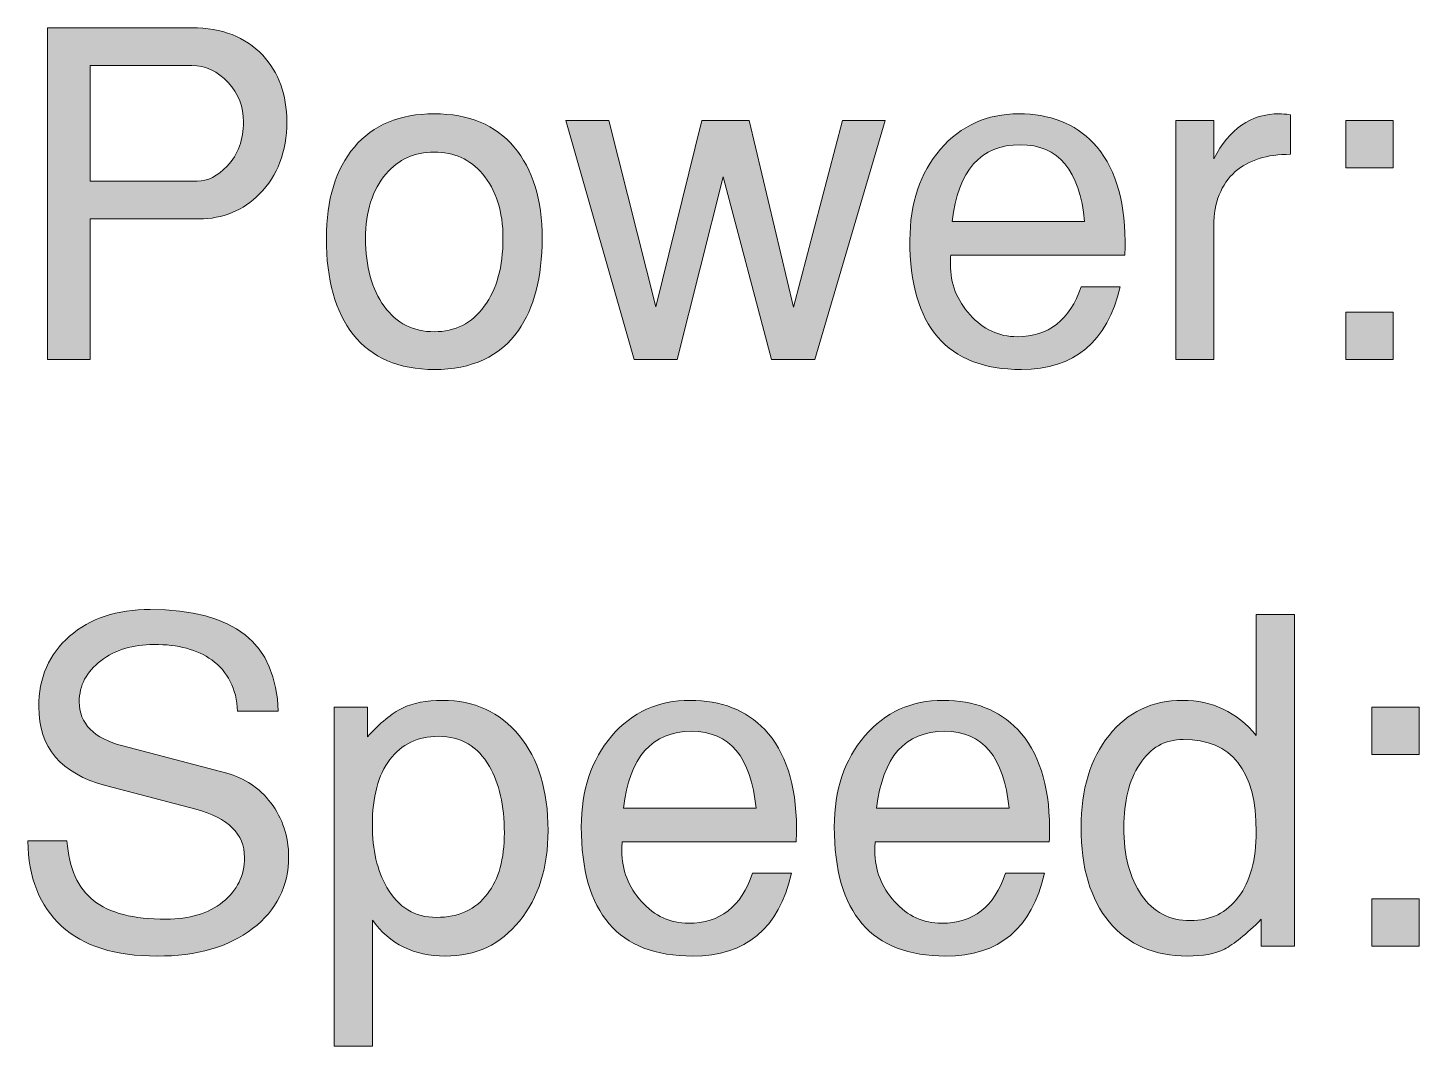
# Model space of a CAD drawing. Header units: inches. Extents: x 0.86 to 4.8, y -4.42 to -0.47.
# Drawn here: x 3.171 to 3.681, y -1.306 to -0.933 of the extents above; entities that cross this region are included whole.
import ezdxf

# ---------------------------------------------------------------- set-up
doc = ezdxf.new("R2010")
doc.units = ezdxf.units.IN
doc.header["$MEASUREMENT"] = 0
doc.layers.add('Layer 1', color=7, linetype='Continuous')

# ---------------------------------------------------------------- blocks, each defined once
blk = doc.blocks.new('block 35')
at = {"layer": 'Layer 1', "true_color": 0xed1f24}
h = blk.add_hatch(color=240, dxfattribs=at)
h.dxf.hatch_style = 2
edge = h.paths.add_edge_path()
edge.add_spline(control_points=[(3.26631, -0.96733), (3.26631, -0.97822), (3.26298, -0.987), (3.25631, -0.99367), (3.25031, -0.99978), (3.24292, -1.00283), (3.23414, -1.00283), (3.23414, -1.00283), (3.19432, -1.00283), (3.19432, -1.00283), (3.19432, -1.00283), (3.19432, -1.05433), (3.19432, -1.05433), (3.19432, -1.05433), (3.17864, -1.05433), (3.17864, -1.05433), (3.17864, -1.05433), (3.17864, -0.93283), (3.17864, -0.93283), (3.17864, -0.93283), (3.23165, -0.93283), (3.23165, -0.93283), (3.24253, -0.93283), (3.25115, -0.93617), (3.25748, -0.94284), (3.26337, -0.94917), (3.26631, -0.95734), (3.26631, -0.96733)], knot_values=[0, 0, 0, 0, 1, 1, 1, 2, 2, 2, 3, 3, 3, 4, 4, 4, 5, 5, 5, 6, 6, 6, 7, 7, 7, 8, 8, 8, 9, 9, 9, 9], degree=3, periodic=1)
edge = h.paths.add_edge_path()
edge.add_spline(control_points=[(3.25048, -0.96733), (3.25048, -0.96178), (3.24859, -0.95695), (3.24481, -0.95283), (3.24103, -0.94872), (3.23659, -0.94667), (3.23148, -0.94667), (3.23148, -0.94667), (3.19432, -0.94667), (3.19432, -0.94667), (3.19432, -0.94667), (3.19432, -0.989), (3.19432, -0.989), (3.19432, -0.989), (3.23348, -0.989), (3.23348, -0.989), (3.23737, -0.989), (3.24103, -0.98717), (3.24448, -0.9835), (3.24848, -0.97917), (3.25048, -0.97378), (3.25048, -0.96733)], knot_values=[0, 0, 0, 0, 1, 1, 1, 2, 2, 2, 3, 3, 3, 4, 4, 4, 5, 5, 5, 6, 6, 6, 7, 7, 7, 7], degree=3, periodic=1)
h = blk.add_hatch(color=240, dxfattribs=at)
h.dxf.hatch_style = 2
edge = h.paths.add_edge_path()
edge.add_spline(control_points=[(3.35981, -1.01), (3.35981, -1.02422), (3.35692, -1.03545), (3.35114, -1.04367), (3.34437, -1.05322), (3.33409, -1.058), (3.32031, -1.058), (3.30731, -1.058), (3.29742, -1.05372), (3.29064, -1.04517), (3.28408, -1.03695), (3.28081, -1.02523), (3.28081, -1.01), (3.28081, -0.99578), (3.28423, -0.98461), (3.29106, -0.9765), (3.29789, -0.96839), (3.30764, -0.96434), (3.32031, -0.96434), (3.33298, -0.96434), (3.34273, -0.96839), (3.34956, -0.9765), (3.3564, -0.98461), (3.35981, -0.99578), (3.35981, -1.01)], knot_values=[0, 0, 0, 0, 1, 1, 1, 2, 2, 2, 3, 3, 3, 4, 4, 4, 5, 5, 5, 6, 6, 6, 7, 7, 7, 8, 8, 8, 8], degree=3, periodic=1)
edge = h.paths.add_edge_path()
edge.add_spline(control_points=[(3.34548, -1.01), (3.34548, -1.00012), (3.34298, -0.99223), (3.33798, -0.98633), (3.33342, -0.981), (3.32753, -0.97833), (3.32031, -0.97833), (3.31309, -0.97833), (3.3072, -0.981), (3.30265, -0.98633), (3.29764, -0.99223), (3.29515, -1.00012), (3.29515, -1.01), (3.29515, -1.02033), (3.29742, -1.02861), (3.30197, -1.03484), (3.30653, -1.04106), (3.31264, -1.04417), (3.32031, -1.04417), (3.32798, -1.04417), (3.33409, -1.04106), (3.33864, -1.03484), (3.3432, -1.02861), (3.34548, -1.02033), (3.34548, -1.01)], knot_values=[0, 0, 0, 0, 1, 1, 1, 2, 2, 2, 3, 3, 3, 4, 4, 4, 5, 5, 5, 6, 6, 6, 7, 7, 7, 8, 8, 8, 8], degree=3, periodic=1)
h = blk.add_hatch(color=240, dxfattribs=at)
h.dxf.hatch_style = 2
h.paths.add_polyline_path([(3.48547, -0.96684), (3.45966, -1.05433), (3.44384, -1.05433), (3.42612, -0.9874), (3.40929, -1.05433), (3.39347, -1.05433), (3.36848, -0.96684), (3.38425, -0.96684), (3.4015, -1.03509), (3.41831, -0.96684), (3.43564, -0.96684), (3.45181, -1.03517), (3.46981, -0.96684)])
h = blk.add_hatch(color=240, dxfattribs=at)
h.dxf.hatch_style = 2
edge = h.paths.add_edge_path()
edge.add_spline(control_points=[(3.57331, -1.011), (3.57331, -1.01312), (3.57326, -1.01483), (3.57314, -1.01617), (3.57314, -1.01617), (3.50947, -1.01617), (3.50947, -1.01617), (3.50937, -1.01695), (3.50931, -1.01806), (3.50931, -1.0195), (3.50931, -1.0265), (3.51172, -1.03267), (3.51654, -1.038), (3.52136, -1.04333), (3.52709, -1.046), (3.53375, -1.046), (3.54527, -1.046), (3.55308, -1.03989), (3.55718, -1.02767), (3.55718, -1.02767), (3.57148, -1.02767), (3.57148, -1.02767), (3.56681, -1.04789), (3.55476, -1.058), (3.53531, -1.058), (3.50808, -1.058), (3.49448, -1.04222), (3.49448, -1.01067), (3.49448, -0.99711), (3.4982, -0.986), (3.50564, -0.97734), (3.51309, -0.96867), (3.52264, -0.96434), (3.53431, -0.96434), (3.54576, -0.96434), (3.55486, -0.9679), (3.56165, -0.975), (3.56931, -0.98311), (3.5732, -0.99511), (3.57331, -1.011)], knot_values=[0, 0, 0, 0, 1, 1, 1, 2, 2, 2, 3, 3, 3, 4, 4, 4, 5, 5, 5, 6, 6, 6, 7, 7, 7, 8, 8, 8, 9, 9, 9, 10, 10, 10, 11, 11, 11, 12, 12, 12, 13, 13, 13, 13], degree=3, periodic=1)
edge = h.paths.add_edge_path()
edge.add_spline(control_points=[(3.55848, -1.00383), (3.55669, -0.98506), (3.54883, -0.97567), (3.5349, -0.97567), (3.5204, -0.97567), (3.51209, -0.98506), (3.50998, -1.00383), (3.50998, -1.00383), (3.55848, -1.00383), (3.55848, -1.00383)], knot_values=[0, 0, 0, 0, 1, 1, 1, 2, 2, 2, 3, 3, 3, 3], degree=3, periodic=1)
h = blk.add_hatch(color=240, dxfattribs=at)
h.dxf.hatch_style = 2
edge = h.paths.add_edge_path()
edge.add_spline(control_points=[(3.63381, -0.97917), (3.62525, -0.97917), (3.61853, -0.98128), (3.61364, -0.9855), (3.60842, -0.99017), (3.60581, -0.99678), (3.60581, -1.00534), (3.60581, -1.00534), (3.60581, -1.05433), (3.60581, -1.05433), (3.60581, -1.05433), (3.59181, -1.05433), (3.59181, -1.05433), (3.59181, -1.05433), (3.59181, -0.96684), (3.59181, -0.96684), (3.59181, -0.96684), (3.60581, -0.96684), (3.60581, -0.96684), (3.60581, -0.96684), (3.60581, -0.98083), (3.60581, -0.98083), (3.61136, -0.96984), (3.61936, -0.96434), (3.62981, -0.96434), (3.6307, -0.96434), (3.63203, -0.96444), (3.63381, -0.96467), (3.63381, -0.96467), (3.63381, -0.97917), (3.63381, -0.97917)], knot_values=[0, 0, 0, 0, 1, 1, 1, 2, 2, 2, 3, 3, 3, 4, 4, 4, 5, 5, 5, 6, 6, 6, 7, 7, 7, 8, 8, 8, 9, 9, 9, 10, 10, 10, 10], degree=3, periodic=1)
h = blk.add_hatch(color=240, dxfattribs=at)
h.dxf.hatch_style = 2
h.paths.add_polyline_path([(3.67147, -0.98417), (3.65414, -0.98417), (3.65414, -0.96684), (3.67147, -0.96684)])
h.paths.add_polyline_path([(3.67147, -1.05433), (3.65414, -1.05433), (3.65414, -1.037), (3.67147, -1.037)])
at = {"layer": 'Layer 1', "lineweight": 0}
for points in [[(3.48547, -0.96684), (3.45966, -1.05433), (3.44384, -1.05433), (3.42612, -0.9874), (3.40929, -1.05433), (3.39347, -1.05433), (3.36848, -0.96684), (3.38425, -0.96684), (3.4015, -1.03509), (3.41831, -0.96684), (3.43564, -0.96684), (3.45181, -1.03517), (3.46981, -0.96684), (3.48547, -0.96684)], [(3.67147, -0.98417), (3.65414, -0.98417), (3.65414, -0.96684), (3.67147, -0.96684), (3.67147, -0.98417)], [(3.67147, -1.05433), (3.65414, -1.05433), (3.65414, -1.037), (3.67147, -1.037), (3.67147, -1.05433)]]:
    blk.add_lwpolyline(points, dxfattribs=at)
for points, knots in [([(3.26631, -0.96733), (3.26631, -0.97822), (3.26298, -0.987), (3.25631, -0.99367), (3.25031, -0.99978), (3.24292, -1.00283), (3.23414, -1.00283), (3.23414, -1.00283), (3.19432, -1.00283), (3.19432, -1.00283), (3.19432, -1.00283), (3.19432, -1.05433), (3.19432, -1.05433), (3.19432, -1.05433), (3.17864, -1.05433), (3.17864, -1.05433), (3.17864, -1.05433), (3.17864, -0.93283), (3.17864, -0.93283), (3.17864, -0.93283), (3.23165, -0.93283), (3.23165, -0.93283), (3.24253, -0.93283), (3.25115, -0.93617), (3.25748, -0.94284), (3.26337, -0.94917), (3.26631, -0.95734), (3.26631, -0.96733)], [0, 0, 0, 0, 1, 1, 1, 2, 2, 2, 3, 3, 3, 4, 4, 4, 5, 5, 5, 6, 6, 6, 7, 7, 7, 8, 8, 8, 9, 9, 9, 9]), ([(3.25048, -0.96733), (3.25048, -0.96178), (3.24859, -0.95695), (3.24481, -0.95283), (3.24103, -0.94872), (3.23659, -0.94667), (3.23148, -0.94667), (3.23148, -0.94667), (3.19432, -0.94667), (3.19432, -0.94667), (3.19432, -0.94667), (3.19432, -0.989), (3.19432, -0.989), (3.19432, -0.989), (3.23348, -0.989), (3.23348, -0.989), (3.23737, -0.989), (3.24103, -0.98717), (3.24448, -0.9835), (3.24848, -0.97917), (3.25048, -0.97378), (3.25048, -0.96733)], [0, 0, 0, 0, 1, 1, 1, 2, 2, 2, 3, 3, 3, 4, 4, 4, 5, 5, 5, 6, 6, 6, 7, 7, 7, 7]), ([(3.35981, -1.01), (3.35981, -1.02422), (3.35692, -1.03545), (3.35114, -1.04367), (3.34437, -1.05322), (3.33409, -1.058), (3.32031, -1.058), (3.30731, -1.058), (3.29742, -1.05372), (3.29064, -1.04517), (3.28408, -1.03695), (3.28081, -1.02523), (3.28081, -1.01), (3.28081, -0.99578), (3.28423, -0.98461), (3.29106, -0.9765), (3.29789, -0.96839), (3.30764, -0.96434), (3.32031, -0.96434), (3.33298, -0.96434), (3.34273, -0.96839), (3.34956, -0.9765), (3.3564, -0.98461), (3.35981, -0.99578), (3.35981, -1.01)], [0, 0, 0, 0, 1, 1, 1, 2, 2, 2, 3, 3, 3, 4, 4, 4, 5, 5, 5, 6, 6, 6, 7, 7, 7, 8, 8, 8, 8]), ([(3.57331, -1.011), (3.57331, -1.01312), (3.57326, -1.01483), (3.57314, -1.01617), (3.57314, -1.01617), (3.50947, -1.01617), (3.50947, -1.01617), (3.50937, -1.01695), (3.50931, -1.01806), (3.50931, -1.0195), (3.50931, -1.0265), (3.51172, -1.03267), (3.51654, -1.038), (3.52136, -1.04333), (3.52709, -1.046), (3.53375, -1.046), (3.54527, -1.046), (3.55308, -1.03989), (3.55718, -1.02767), (3.55718, -1.02767), (3.57148, -1.02767), (3.57148, -1.02767), (3.56681, -1.04789), (3.55476, -1.058), (3.53531, -1.058), (3.50808, -1.058), (3.49448, -1.04222), (3.49448, -1.01067), (3.49448, -0.99711), (3.4982, -0.986), (3.50564, -0.97734), (3.51309, -0.96867), (3.52264, -0.96434), (3.53431, -0.96434), (3.54576, -0.96434), (3.55486, -0.9679), (3.56165, -0.975), (3.56931, -0.98311), (3.5732, -0.99511), (3.57331, -1.011)], [0, 0, 0, 0, 1, 1, 1, 2, 2, 2, 3, 3, 3, 4, 4, 4, 5, 5, 5, 6, 6, 6, 7, 7, 7, 8, 8, 8, 9, 9, 9, 10, 10, 10, 11, 11, 11, 12, 12, 12, 13, 13, 13, 13]), ([(3.63381, -0.97917), (3.62525, -0.97917), (3.61853, -0.98128), (3.61364, -0.9855), (3.60842, -0.99017), (3.60581, -0.99678), (3.60581, -1.00534), (3.60581, -1.00534), (3.60581, -1.05433), (3.60581, -1.05433), (3.60581, -1.05433), (3.59181, -1.05433), (3.59181, -1.05433), (3.59181, -1.05433), (3.59181, -0.96684), (3.59181, -0.96684), (3.59181, -0.96684), (3.60581, -0.96684), (3.60581, -0.96684), (3.60581, -0.96684), (3.60581, -0.98083), (3.60581, -0.98083), (3.61136, -0.96984), (3.61936, -0.96434), (3.62981, -0.96434), (3.6307, -0.96434), (3.63203, -0.96444), (3.63381, -0.96467), (3.63381, -0.96467), (3.63381, -0.97917), (3.63381, -0.97917)], [0, 0, 0, 0, 1, 1, 1, 2, 2, 2, 3, 3, 3, 4, 4, 4, 5, 5, 5, 6, 6, 6, 7, 7, 7, 8, 8, 8, 9, 9, 9, 10, 10, 10, 10]), ([(3.55848, -1.00383), (3.55669, -0.98506), (3.54883, -0.97567), (3.5349, -0.97567), (3.5204, -0.97567), (3.51209, -0.98506), (3.50998, -1.00383), (3.50998, -1.00383), (3.55848, -1.00383), (3.55848, -1.00383)], [0, 0, 0, 0, 1, 1, 1, 2, 2, 2, 3, 3, 3, 3]), ([(3.34548, -1.01), (3.34548, -1.00012), (3.34298, -0.99223), (3.33798, -0.98633), (3.33342, -0.981), (3.32753, -0.97833), (3.32031, -0.97833), (3.31309, -0.97833), (3.3072, -0.981), (3.30265, -0.98633), (3.29764, -0.99223), (3.29515, -1.00012), (3.29515, -1.01), (3.29515, -1.02033), (3.29742, -1.02861), (3.30197, -1.03484), (3.30653, -1.04106), (3.31264, -1.04417), (3.32031, -1.04417), (3.32798, -1.04417), (3.33409, -1.04106), (3.33864, -1.03484), (3.3432, -1.02861), (3.34548, -1.02033), (3.34548, -1.01)], [0, 0, 0, 0, 1, 1, 1, 2, 2, 2, 3, 3, 3, 4, 4, 4, 5, 5, 5, 6, 6, 6, 7, 7, 7, 8, 8, 8, 8])]:
    blk.add_open_spline(points, degree=3, knots=knots, dxfattribs=at)
blk = doc.blocks.new('block 34')
at = {"layer": 'Layer 1'}
blk.add_blockref('block 35', (0, 0), dxfattribs=at)
blk = doc.blocks.new('block 38')
at = {"layer": 'Layer 1', "true_color": 0xed1f24}
h = blk.add_hatch(color=240, dxfattribs=at)
h.dxf.hatch_style = 2
edge = h.paths.add_edge_path()
edge.add_spline(control_points=[(3.26698, -1.23639), (3.26698, -1.24727), (3.26259, -1.25608), (3.25381, -1.2628), (3.24504, -1.26952), (3.23336, -1.27289), (3.21881, -1.27289), (3.20348, -1.27289), (3.19181, -1.26922), (3.18381, -1.26189), (3.17582, -1.25455), (3.1717, -1.24417), (3.17148, -1.23072), (3.17148, -1.23072), (3.18581, -1.23072), (3.18581, -1.23072), (3.18659, -1.24072), (3.18984, -1.248), (3.19556, -1.25255), (3.20129, -1.25711), (3.21014, -1.25939), (3.22215, -1.25939), (3.2307, -1.25939), (3.23762, -1.25728), (3.24289, -1.25306), (3.24817, -1.24885), (3.25081, -1.24341), (3.25081, -1.23675), (3.25081, -1.22809), (3.24486, -1.22221), (3.23296, -1.2191), (3.23296, -1.2191), (3.19997, -1.21042), (3.19997, -1.21042), (3.18364, -1.20608), (3.17548, -1.19647), (3.17548, -1.18157), (3.17548, -1.1709), (3.17923, -1.16229), (3.18673, -1.15573), (3.19423, -1.14917), (3.20409, -1.14589), (3.21632, -1.14589), (3.24698, -1.14589), (3.26259, -1.15833), (3.26314, -1.18322), (3.26314, -1.18322), (3.24831, -1.18322), (3.24831, -1.18322), (3.24787, -1.17489), (3.2447, -1.16861), (3.23881, -1.16439), (3.23359, -1.16061), (3.22654, -1.15872), (3.21764, -1.15872), (3.20998, -1.15872), (3.2035, -1.16072), (3.19823, -1.16472), (3.19295, -1.16872), (3.19031, -1.17372), (3.19031, -1.17972), (3.19031, -1.18772), (3.19564, -1.19311), (3.20631, -1.19589), (3.20631, -1.19589), (3.24431, -1.20589), (3.24431, -1.20589), (3.25087, -1.20766), (3.25625, -1.21128), (3.26048, -1.21672), (3.26481, -1.2225), (3.26698, -1.22905), (3.26698, -1.23639)], knot_values=[0, 0, 0, 0, 1, 1, 1, 2, 2, 2, 3, 3, 3, 4, 4, 4, 5, 5, 5, 6, 6, 6, 7, 7, 7, 8, 8, 8, 9, 9, 9, 10, 10, 10, 11, 11, 11, 12, 12, 12, 13, 13, 13, 14, 14, 14, 15, 15, 15, 16, 16, 16, 17, 17, 17, 18, 18, 18, 19, 19, 19, 20, 20, 20, 21, 21, 21, 22, 22, 22, 23, 23, 23, 24, 24, 24, 24], degree=3, periodic=1)
h = blk.add_hatch(color=240, dxfattribs=at)
h.dxf.hatch_style = 2
edge = h.paths.add_edge_path()
edge.add_spline(control_points=[(3.63531, -1.26922), (3.63531, -1.26922), (3.62315, -1.26922), (3.62315, -1.26922), (3.62315, -1.26922), (3.62315, -1.25939), (3.62315, -1.25939), (3.61759, -1.26494), (3.61309, -1.26858), (3.60965, -1.2703), (3.6062, -1.27203), (3.6017, -1.27289), (3.59614, -1.27289), (3.58392, -1.27289), (3.57437, -1.26872), (3.56748, -1.26038), (3.56059, -1.25205), (3.55715, -1.2405), (3.55715, -1.22572), (3.55715, -1.21183), (3.56056, -1.20061), (3.5674, -1.19205), (3.57423, -1.1835), (3.5832, -1.17922), (3.59431, -1.17922), (3.6052, -1.17922), (3.6142, -1.1835), (3.62131, -1.19205), (3.62131, -1.19205), (3.62131, -1.14772), (3.62131, -1.14772), (3.62131, -1.14772), (3.63531, -1.14772), (3.63531, -1.14772), (3.63531, -1.14772), (3.63531, -1.26922), (3.63531, -1.26922)], knot_values=[0, 0, 0, 0, 1, 1, 1, 2, 2, 2, 3, 3, 3, 4, 4, 4, 5, 5, 5, 6, 6, 6, 7, 7, 7, 8, 8, 8, 9, 9, 9, 10, 10, 10, 11, 11, 11, 12, 12, 12, 12], degree=3, periodic=1)
edge = h.paths.add_edge_path()
edge.add_spline(control_points=[(3.62131, -1.22738), (3.62131, -1.20483), (3.6124, -1.19355), (3.59457, -1.19355), (3.58782, -1.19355), (3.5825, -1.19655), (3.57863, -1.20256), (3.57475, -1.20855), (3.57281, -1.21627), (3.57281, -1.22572), (3.57281, -1.23605), (3.57497, -1.24433), (3.57929, -1.25055), (3.5836, -1.25677), (3.58959, -1.25989), (3.59723, -1.25989), (3.60465, -1.25989), (3.61051, -1.257), (3.61483, -1.25122), (3.61915, -1.24544), (3.62131, -1.23749), (3.62131, -1.22738)], knot_values=[0, 0, 0, 0, 1, 1, 1, 2, 2, 2, 3, 3, 3, 4, 4, 4, 5, 5, 5, 6, 6, 6, 7, 7, 7, 7], degree=3, periodic=1)
h = blk.add_hatch(color=240, dxfattribs=at)
h.dxf.hatch_style = 2
edge = h.paths.add_edge_path()
edge.add_spline(control_points=[(3.36198, -1.22689), (3.36198, -1.24044), (3.35851, -1.2515), (3.35156, -1.26005), (3.34462, -1.26861), (3.33553, -1.27289), (3.32431, -1.27289), (3.31297, -1.27289), (3.30409, -1.2685), (3.29764, -1.25972), (3.29764, -1.25972), (3.29764, -1.30589), (3.29764, -1.30589), (3.29764, -1.30589), (3.28364, -1.30589), (3.28364, -1.30589), (3.28364, -1.30589), (3.28364, -1.18172), (3.28364, -1.18172), (3.28364, -1.18172), (3.29581, -1.18172), (3.29581, -1.18172), (3.29581, -1.18172), (3.29581, -1.19255), (3.29581, -1.19255), (3.30048, -1.18745), (3.30476, -1.18395), (3.30865, -1.18205), (3.31253, -1.18016), (3.31742, -1.17922), (3.32331, -1.17922), (3.33498, -1.17922), (3.34434, -1.1835), (3.35139, -1.19205), (3.35845, -1.20061), (3.36198, -1.21222), (3.36198, -1.22689)], knot_values=[0, 0, 0, 0, 1, 1, 1, 2, 2, 2, 3, 3, 3, 4, 4, 4, 5, 5, 5, 6, 6, 6, 7, 7, 7, 8, 8, 8, 9, 9, 9, 10, 10, 10, 11, 11, 11, 12, 12, 12, 12], degree=3, periodic=1)
edge = h.paths.add_edge_path()
edge.add_spline(control_points=[(3.34598, -1.22772), (3.34598, -1.21772), (3.34415, -1.20961), (3.34049, -1.20338), (3.33629, -1.19605), (3.33008, -1.19238), (3.32189, -1.19238), (3.31426, -1.19238), (3.3083, -1.19522), (3.30404, -1.20089), (3.29978, -1.20655), (3.29764, -1.21455), (3.29764, -1.22489), (3.29764, -1.234), (3.29942, -1.24161), (3.30296, -1.24772), (3.30717, -1.25505), (3.31321, -1.25872), (3.32107, -1.25872), (3.32926, -1.25872), (3.33552, -1.25583), (3.33983, -1.25005), (3.34393, -1.24472), (3.34598, -1.23728), (3.34598, -1.22772)], knot_values=[0, 0, 0, 0, 1, 1, 1, 2, 2, 2, 3, 3, 3, 4, 4, 4, 5, 5, 5, 6, 6, 6, 7, 7, 7, 8, 8, 8, 8], degree=3, periodic=1)
h = blk.add_hatch(color=240, dxfattribs=at)
h.dxf.hatch_style = 2
edge = h.paths.add_edge_path()
edge.add_spline(control_points=[(3.45298, -1.22588), (3.45298, -1.228), (3.45292, -1.22972), (3.45281, -1.23105), (3.45281, -1.23105), (3.38914, -1.23105), (3.38914, -1.23105), (3.38903, -1.23183), (3.38898, -1.23294), (3.38898, -1.23439), (3.38898, -1.24139), (3.39138, -1.24755), (3.39621, -1.25289), (3.40103, -1.25822), (3.40676, -1.26088), (3.41341, -1.26088), (3.42493, -1.26088), (3.43275, -1.25477), (3.43685, -1.24255), (3.43685, -1.24255), (3.45114, -1.24255), (3.45114, -1.24255), (3.44648, -1.26278), (3.43442, -1.27289), (3.41498, -1.27289), (3.38775, -1.27289), (3.37415, -1.25711), (3.37415, -1.22555), (3.37415, -1.212), (3.37786, -1.20089), (3.38531, -1.19222), (3.39275, -1.18355), (3.40231, -1.17922), (3.41397, -1.17922), (3.42542, -1.17922), (3.43453, -1.18278), (3.44131, -1.18989), (3.44897, -1.198), (3.45287, -1.20999), (3.45298, -1.22588)], knot_values=[0, 0, 0, 0, 1, 1, 1, 2, 2, 2, 3, 3, 3, 4, 4, 4, 5, 5, 5, 6, 6, 6, 7, 7, 7, 8, 8, 8, 9, 9, 9, 10, 10, 10, 11, 11, 11, 12, 12, 12, 13, 13, 13, 13], degree=3, periodic=1)
edge = h.paths.add_edge_path()
edge.add_spline(control_points=[(3.43814, -1.21872), (3.43635, -1.19994), (3.42849, -1.19055), (3.41456, -1.19055), (3.40007, -1.19055), (3.39176, -1.19994), (3.38964, -1.21872), (3.38964, -1.21872), (3.43814, -1.21872), (3.43814, -1.21872)], knot_values=[0, 0, 0, 0, 1, 1, 1, 2, 2, 2, 3, 3, 3, 3], degree=3, periodic=1)
h = blk.add_hatch(color=240, dxfattribs=at)
h.dxf.hatch_style = 2
edge = h.paths.add_edge_path()
edge.add_spline(control_points=[(3.54564, -1.22588), (3.54564, -1.228), (3.54559, -1.22972), (3.54547, -1.23105), (3.54547, -1.23105), (3.4818, -1.23105), (3.4818, -1.23105), (3.4817, -1.23183), (3.48164, -1.23294), (3.48164, -1.23439), (3.48164, -1.24139), (3.48405, -1.24755), (3.48887, -1.25289), (3.49369, -1.25822), (3.49942, -1.26088), (3.50608, -1.26088), (3.5176, -1.26088), (3.52541, -1.25477), (3.52951, -1.24255), (3.52951, -1.24255), (3.54381, -1.24255), (3.54381, -1.24255), (3.53914, -1.26278), (3.52709, -1.27289), (3.50764, -1.27289), (3.48041, -1.27289), (3.46681, -1.25711), (3.46681, -1.22555), (3.46681, -1.212), (3.47053, -1.20089), (3.47797, -1.19222), (3.48542, -1.18355), (3.49497, -1.17922), (3.50664, -1.17922), (3.51809, -1.17922), (3.52719, -1.18278), (3.53398, -1.18989), (3.54164, -1.198), (3.54553, -1.20999), (3.54564, -1.22588)], knot_values=[0, 0, 0, 0, 1, 1, 1, 2, 2, 2, 3, 3, 3, 4, 4, 4, 5, 5, 5, 6, 6, 6, 7, 7, 7, 8, 8, 8, 9, 9, 9, 10, 10, 10, 11, 11, 11, 12, 12, 12, 13, 13, 13, 13], degree=3, periodic=1)
edge = h.paths.add_edge_path()
edge.add_spline(control_points=[(3.53081, -1.21872), (3.52902, -1.19994), (3.52116, -1.19055), (3.50723, -1.19055), (3.49273, -1.19055), (3.48442, -1.19994), (3.48231, -1.21872), (3.48231, -1.21872), (3.53081, -1.21872), (3.53081, -1.21872)], knot_values=[0, 0, 0, 0, 1, 1, 1, 2, 2, 2, 3, 3, 3, 3], degree=3, periodic=1)
h = blk.add_hatch(color=240, dxfattribs=at)
h.dxf.hatch_style = 2
h.paths.add_polyline_path([(3.68098, -1.19906), (3.66364, -1.19906), (3.66364, -1.18172), (3.68098, -1.18172)])
h.paths.add_polyline_path([(3.68098, -1.26922), (3.66364, -1.26922), (3.66364, -1.25189), (3.68098, -1.25189)])
at = {"layer": 'Layer 1', "lineweight": 0}
for points in [[(3.68098, -1.19906), (3.66364, -1.19906), (3.66364, -1.18172), (3.68098, -1.18172), (3.68098, -1.19906)], [(3.68098, -1.26922), (3.66364, -1.26922), (3.66364, -1.25189), (3.68098, -1.25189), (3.68098, -1.26922)]]:
    blk.add_lwpolyline(points, dxfattribs=at)
for points, knots in [([(3.26698, -1.23639), (3.26698, -1.24727), (3.26259, -1.25608), (3.25381, -1.2628), (3.24504, -1.26952), (3.23336, -1.27289), (3.21881, -1.27289), (3.20348, -1.27289), (3.19181, -1.26922), (3.18381, -1.26189), (3.17582, -1.25455), (3.1717, -1.24417), (3.17148, -1.23072), (3.17148, -1.23072), (3.18581, -1.23072), (3.18581, -1.23072), (3.18659, -1.24072), (3.18984, -1.248), (3.19556, -1.25255), (3.20129, -1.25711), (3.21014, -1.25939), (3.22215, -1.25939), (3.2307, -1.25939), (3.23762, -1.25728), (3.24289, -1.25306), (3.24817, -1.24885), (3.25081, -1.24341), (3.25081, -1.23675), (3.25081, -1.22809), (3.24486, -1.22221), (3.23296, -1.2191), (3.23296, -1.2191), (3.19997, -1.21042), (3.19997, -1.21042), (3.18364, -1.20608), (3.17548, -1.19647), (3.17548, -1.18157), (3.17548, -1.1709), (3.17923, -1.16229), (3.18673, -1.15573), (3.19423, -1.14917), (3.20409, -1.14589), (3.21632, -1.14589), (3.24698, -1.14589), (3.26259, -1.15833), (3.26314, -1.18322), (3.26314, -1.18322), (3.24831, -1.18322), (3.24831, -1.18322), (3.24787, -1.17489), (3.2447, -1.16861), (3.23881, -1.16439), (3.23359, -1.16061), (3.22654, -1.15872), (3.21764, -1.15872), (3.20998, -1.15872), (3.2035, -1.16072), (3.19823, -1.16472), (3.19295, -1.16872), (3.19031, -1.17372), (3.19031, -1.17972), (3.19031, -1.18772), (3.19564, -1.19311), (3.20631, -1.19589), (3.20631, -1.19589), (3.24431, -1.20589), (3.24431, -1.20589), (3.25087, -1.20766), (3.25625, -1.21128), (3.26048, -1.21672), (3.26481, -1.2225), (3.26698, -1.22905), (3.26698, -1.23639)], [0, 0, 0, 0, 1, 1, 1, 2, 2, 2, 3, 3, 3, 4, 4, 4, 5, 5, 5, 6, 6, 6, 7, 7, 7, 8, 8, 8, 9, 9, 9, 10, 10, 10, 11, 11, 11, 12, 12, 12, 13, 13, 13, 14, 14, 14, 15, 15, 15, 16, 16, 16, 17, 17, 17, 18, 18, 18, 19, 19, 19, 20, 20, 20, 21, 21, 21, 22, 22, 22, 23, 23, 23, 24, 24, 24, 24]), ([(3.63531, -1.26922), (3.63531, -1.26922), (3.62315, -1.26922), (3.62315, -1.26922), (3.62315, -1.26922), (3.62315, -1.25939), (3.62315, -1.25939), (3.61759, -1.26494), (3.61309, -1.26858), (3.60965, -1.2703), (3.6062, -1.27203), (3.6017, -1.27289), (3.59614, -1.27289), (3.58392, -1.27289), (3.57437, -1.26872), (3.56748, -1.26038), (3.56059, -1.25205), (3.55715, -1.2405), (3.55715, -1.22572), (3.55715, -1.21183), (3.56056, -1.20061), (3.5674, -1.19205), (3.57423, -1.1835), (3.5832, -1.17922), (3.59431, -1.17922), (3.6052, -1.17922), (3.6142, -1.1835), (3.62131, -1.19205), (3.62131, -1.19205), (3.62131, -1.14772), (3.62131, -1.14772), (3.62131, -1.14772), (3.63531, -1.14772), (3.63531, -1.14772), (3.63531, -1.14772), (3.63531, -1.26922), (3.63531, -1.26922)], [0, 0, 0, 0, 1, 1, 1, 2, 2, 2, 3, 3, 3, 4, 4, 4, 5, 5, 5, 6, 6, 6, 7, 7, 7, 8, 8, 8, 9, 9, 9, 10, 10, 10, 11, 11, 11, 12, 12, 12, 12]), ([(3.36198, -1.22689), (3.36198, -1.24044), (3.35851, -1.2515), (3.35156, -1.26005), (3.34462, -1.26861), (3.33553, -1.27289), (3.32431, -1.27289), (3.31297, -1.27289), (3.30409, -1.2685), (3.29764, -1.25972), (3.29764, -1.25972), (3.29764, -1.30589), (3.29764, -1.30589), (3.29764, -1.30589), (3.28364, -1.30589), (3.28364, -1.30589), (3.28364, -1.30589), (3.28364, -1.18172), (3.28364, -1.18172), (3.28364, -1.18172), (3.29581, -1.18172), (3.29581, -1.18172), (3.29581, -1.18172), (3.29581, -1.19255), (3.29581, -1.19255), (3.30048, -1.18745), (3.30476, -1.18395), (3.30865, -1.18205), (3.31253, -1.18016), (3.31742, -1.17922), (3.32331, -1.17922), (3.33498, -1.17922), (3.34434, -1.1835), (3.35139, -1.19205), (3.35845, -1.20061), (3.36198, -1.21222), (3.36198, -1.22689)], [0, 0, 0, 0, 1, 1, 1, 2, 2, 2, 3, 3, 3, 4, 4, 4, 5, 5, 5, 6, 6, 6, 7, 7, 7, 8, 8, 8, 9, 9, 9, 10, 10, 10, 11, 11, 11, 12, 12, 12, 12]), ([(3.45298, -1.22588), (3.45298, -1.228), (3.45292, -1.22972), (3.45281, -1.23105), (3.45281, -1.23105), (3.38914, -1.23105), (3.38914, -1.23105), (3.38903, -1.23183), (3.38898, -1.23294), (3.38898, -1.23439), (3.38898, -1.24139), (3.39138, -1.24755), (3.39621, -1.25289), (3.40103, -1.25822), (3.40676, -1.26088), (3.41341, -1.26088), (3.42493, -1.26088), (3.43275, -1.25477), (3.43685, -1.24255), (3.43685, -1.24255), (3.45114, -1.24255), (3.45114, -1.24255), (3.44648, -1.26278), (3.43442, -1.27289), (3.41498, -1.27289), (3.38775, -1.27289), (3.37415, -1.25711), (3.37415, -1.22555), (3.37415, -1.212), (3.37786, -1.20089), (3.38531, -1.19222), (3.39275, -1.18355), (3.40231, -1.17922), (3.41397, -1.17922), (3.42542, -1.17922), (3.43453, -1.18278), (3.44131, -1.18989), (3.44897, -1.198), (3.45287, -1.20999), (3.45298, -1.22588)], [0, 0, 0, 0, 1, 1, 1, 2, 2, 2, 3, 3, 3, 4, 4, 4, 5, 5, 5, 6, 6, 6, 7, 7, 7, 8, 8, 8, 9, 9, 9, 10, 10, 10, 11, 11, 11, 12, 12, 12, 13, 13, 13, 13]), ([(3.54564, -1.22588), (3.54564, -1.228), (3.54559, -1.22972), (3.54547, -1.23105), (3.54547, -1.23105), (3.4818, -1.23105), (3.4818, -1.23105), (3.4817, -1.23183), (3.48164, -1.23294), (3.48164, -1.23439), (3.48164, -1.24139), (3.48405, -1.24755), (3.48887, -1.25289), (3.49369, -1.25822), (3.49942, -1.26088), (3.50608, -1.26088), (3.5176, -1.26088), (3.52541, -1.25477), (3.52951, -1.24255), (3.52951, -1.24255), (3.54381, -1.24255), (3.54381, -1.24255), (3.53914, -1.26278), (3.52709, -1.27289), (3.50764, -1.27289), (3.48041, -1.27289), (3.46681, -1.25711), (3.46681, -1.22555), (3.46681, -1.212), (3.47053, -1.20089), (3.47797, -1.19222), (3.48542, -1.18355), (3.49497, -1.17922), (3.50664, -1.17922), (3.51809, -1.17922), (3.52719, -1.18278), (3.53398, -1.18989), (3.54164, -1.198), (3.54553, -1.20999), (3.54564, -1.22588)], [0, 0, 0, 0, 1, 1, 1, 2, 2, 2, 3, 3, 3, 4, 4, 4, 5, 5, 5, 6, 6, 6, 7, 7, 7, 8, 8, 8, 9, 9, 9, 10, 10, 10, 11, 11, 11, 12, 12, 12, 13, 13, 13, 13]), ([(3.43814, -1.21872), (3.43635, -1.19994), (3.42849, -1.19055), (3.41456, -1.19055), (3.40007, -1.19055), (3.39176, -1.19994), (3.38964, -1.21872), (3.38964, -1.21872), (3.43814, -1.21872), (3.43814, -1.21872)], [0, 0, 0, 0, 1, 1, 1, 2, 2, 2, 3, 3, 3, 3]), ([(3.53081, -1.21872), (3.52902, -1.19994), (3.52116, -1.19055), (3.50723, -1.19055), (3.49273, -1.19055), (3.48442, -1.19994), (3.48231, -1.21872), (3.48231, -1.21872), (3.53081, -1.21872), (3.53081, -1.21872)], [0, 0, 0, 0, 1, 1, 1, 2, 2, 2, 3, 3, 3, 3]), ([(3.34598, -1.22772), (3.34598, -1.21772), (3.34415, -1.20961), (3.34049, -1.20338), (3.33629, -1.19605), (3.33008, -1.19238), (3.32189, -1.19238), (3.31426, -1.19238), (3.3083, -1.19522), (3.30404, -1.20089), (3.29978, -1.20655), (3.29764, -1.21455), (3.29764, -1.22489), (3.29764, -1.234), (3.29942, -1.24161), (3.30296, -1.24772), (3.30717, -1.25505), (3.31321, -1.25872), (3.32107, -1.25872), (3.32926, -1.25872), (3.33552, -1.25583), (3.33983, -1.25005), (3.34393, -1.24472), (3.34598, -1.23728), (3.34598, -1.22772)], [0, 0, 0, 0, 1, 1, 1, 2, 2, 2, 3, 3, 3, 4, 4, 4, 5, 5, 5, 6, 6, 6, 7, 7, 7, 8, 8, 8, 8]), ([(3.62131, -1.22738), (3.62131, -1.20483), (3.6124, -1.19355), (3.59457, -1.19355), (3.58782, -1.19355), (3.5825, -1.19655), (3.57863, -1.20256), (3.57475, -1.20855), (3.57281, -1.21627), (3.57281, -1.22572), (3.57281, -1.23605), (3.57497, -1.24433), (3.57929, -1.25055), (3.5836, -1.25677), (3.58959, -1.25989), (3.59723, -1.25989), (3.60465, -1.25989), (3.61051, -1.257), (3.61483, -1.25122), (3.61915, -1.24544), (3.62131, -1.23749), (3.62131, -1.22738)], [0, 0, 0, 0, 1, 1, 1, 2, 2, 2, 3, 3, 3, 4, 4, 4, 5, 5, 5, 6, 6, 6, 7, 7, 7, 7])]:
    blk.add_open_spline(points, degree=3, knots=knots, dxfattribs=at)
blk = doc.blocks.new('block 37')
at = {"layer": 'Layer 1'}
blk.add_blockref('block 38', (0, 0), dxfattribs=at)
blk = doc.blocks.new('block 33')
at = {"layer": 'Layer 1'}
for name in ['block 34', 'block 37']:
    blk.add_blockref(name, (0, 0), dxfattribs=at)

msp = doc.modelspace()

# ---------------------------------------------------------------- block references
at = {"layer": 'Layer 1'}
msp.add_blockref('block 33', (0, 0), dxfattribs=at)

doc.saveas('drawing.dxf')
